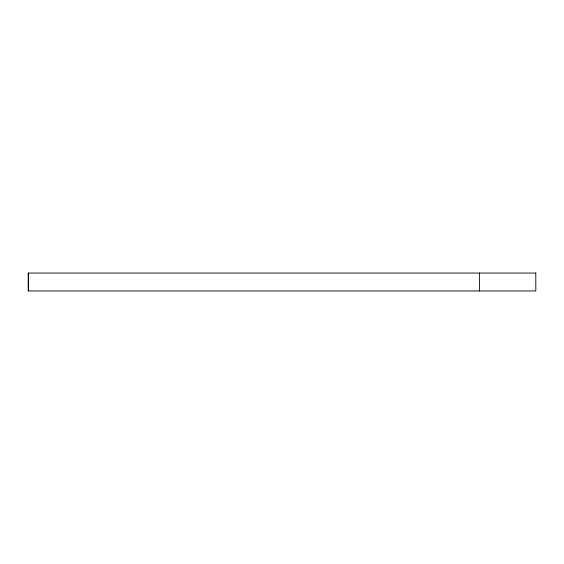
<?xml version="1.0" encoding="UTF-8"?>
<svg xmlns="http://www.w3.org/2000/svg" width="564" height="564" viewBox="0 0 564 564"><rect width="100%" height="100%" fill="white"/><g stroke="black" fill="none" stroke-linecap="round" stroke-linejoin="round"><path stroke-width="0.85" d="M479.4 273.046L479.4 290.953M28.51 273.046L28.51 290.953M535.8 273.046L28.2 273.046L28.2 290.953L535.8 290.953L535.8 273.046"/></g></svg>
